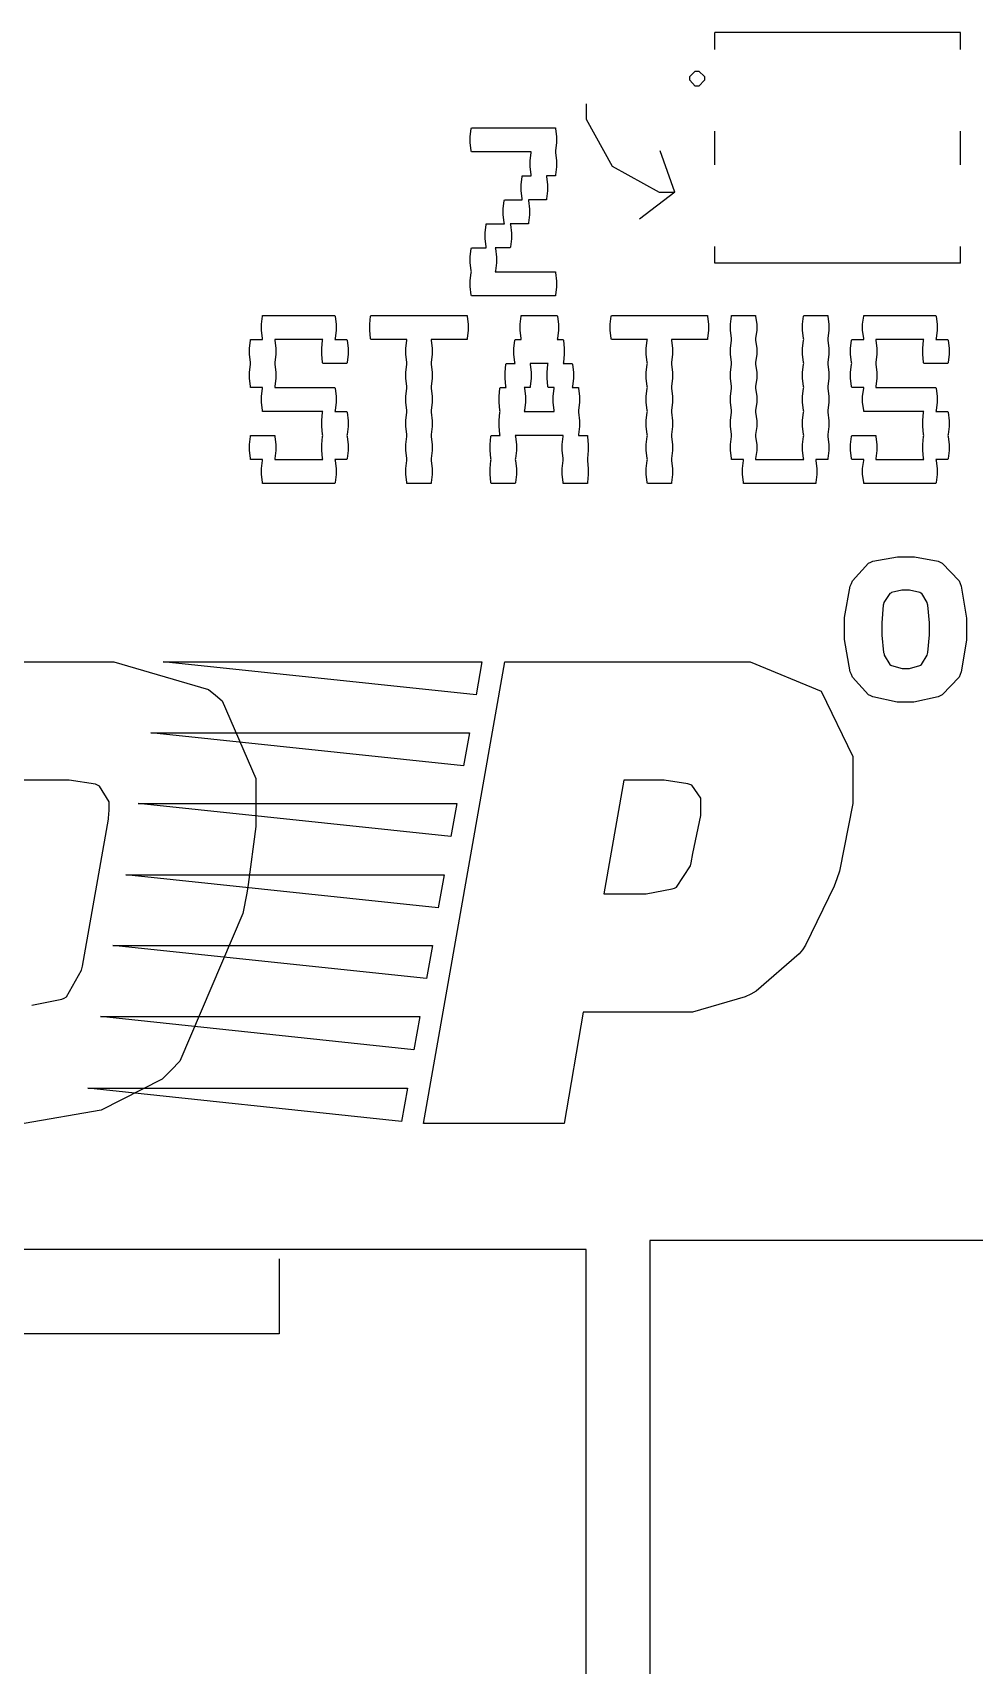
# Model space of a CAD drawing. Extents: x 0 to 132, y 0 to 98.
# Drawn here: x 52.4 to 58.77, y 46.36 to 57.41 of the extents above; entities that cross this region are included whole.
import ezdxf

# ---------------------------------------------------------------- set-up
doc = ezdxf.new("R2010")
doc.units = 0
doc.layers.get('0').update_dxf_attribs({"linetype": 'CONTINUOUS'})

msp = doc.modelspace()

# ---------------------------------------------------------------- linework, layer by layer
at = {"color": 0}
for p, q in [((57.0163, 57.2946), (57.0163, 57.4089)), ((58.6768, 57.4089), (57.0163, 57.4089)), ((58.6768, 57.2946), (58.6768, 57.4089)), ((56.847, 57.1115), (56.884, 57.1486)), ((56.847, 57.0988), (56.847, 57.1115)), ((56.884, 57.1486), (56.8964, 57.1486)), ((56.8964, 57.1486), (56.9087, 57.1486)), ((56.9087, 57.1486), (56.9461, 57.1115)), ((56.9461, 57.1115), (56.9461, 57.0988)), ((56.847, 57.0865), (56.847, 57.0988)), ((56.884, 57.048), (56.847, 57.0865)), ((56.8964, 57.048), (56.884, 57.048)), ((56.9087, 57.048), (56.8964, 57.048)), ((56.9461, 57.0865), (56.9087, 57.048)), ((56.9461, 57.0988), (56.9461, 57.0865)), ((56.1467, 56.9281), (56.1467, 56.8233)), ((56.1467, 56.8233), (56.3217, 56.5051)), ((55.3614, 56.7048), (55.3681, 56.7612)), ((55.3614, 56.6843), (55.3614, 56.7048)), ((55.3614, 56.6663), (55.3614, 56.6843)), ((55.3681, 56.6099), (55.3614, 56.6663)), ((55.3681, 56.7612), (55.3695, 56.7655)), ((55.3695, 56.7655), (55.9375, 56.7655)), ((55.9375, 56.7655), (55.9386, 56.7612)), ((55.9386, 56.7612), (55.9456, 56.7034)), ((55.9456, 56.6649), (55.9386, 56.6099)), ((55.9456, 56.7034), (55.9456, 56.6843)), ((55.9456, 56.6843), (55.9456, 56.6649)), ((57.0163, 56.5146), (57.0163, 56.7422)), ((58.6768, 56.5146), (58.6768, 56.7422)), ((55.3695, 56.6028), (55.3681, 56.6099)), ((55.7749, 56.6028), (55.3695, 56.6028)), ((55.7678, 56.5422), (55.7735, 56.599)), ((55.7735, 56.599), (55.7749, 56.6028)), ((55.9386, 56.6099), (55.9375, 56.6028)), ((55.9375, 56.6028), (55.9386, 56.599)), ((55.9386, 56.599), (55.9456, 56.5408)), ((56.7461, 56.3287), (56.6455, 56.6085)), ((55.7678, 56.5217), (55.7678, 56.5422)), ((55.7678, 56.5037), (55.7678, 56.5217)), ((55.7735, 56.4473), (55.7678, 56.5037)), ((55.7749, 56.4402), (55.7735, 56.4473)), ((55.9386, 56.4473), (55.9375, 56.4402)), ((55.9456, 56.5023), (55.9386, 56.4473)), ((55.9456, 56.5408), (55.9456, 56.5217)), ((55.9456, 56.5217), (55.9456, 56.5023)), ((56.3217, 56.5051), (56.6402, 56.3287)), ((55.7071, 56.3795), (55.7128, 56.4363)), ((55.7071, 56.3591), (55.7071, 56.3795)), ((55.7071, 56.3411), (55.7071, 56.3591)), ((55.7128, 56.2846), (55.7071, 56.3411)), ((55.7128, 56.4363), (55.7142, 56.4402)), ((55.7142, 56.4402), (55.7749, 56.4402)), ((55.9375, 56.4402), (55.8768, 56.4402)), ((55.8768, 56.4402), (55.8782, 56.4363)), ((55.8782, 56.4363), (55.8849, 56.3785)), ((55.8849, 56.3397), (55.8782, 56.2846)), ((55.8849, 56.3785), (55.8849, 56.3591)), ((55.8849, 56.3591), (55.8849, 56.3397)), ((55.5847, 56.2169), (55.5914, 56.2737)), ((55.5914, 56.2737), (55.5928, 56.2776)), ((55.5928, 56.2776), (55.7142, 56.2776)), ((55.7142, 56.2776), (55.7128, 56.2846)), ((55.8768, 56.2776), (55.7555, 56.2776)), ((55.7555, 56.2776), (55.7555, 56.2737)), ((55.7555, 56.2737), (55.7622, 56.2158)), ((55.8782, 56.2846), (55.8768, 56.2776)), ((56.7461, 56.3287), (56.5065, 56.1481)), ((56.6402, 56.3287), (56.7461, 56.3287)), ((55.4634, 56.0546), (55.4687, 56.1111)), ((55.4687, 56.1111), (55.4701, 56.1149)), ((55.4701, 56.1149), (55.5928, 56.1149)), ((55.5847, 56.1964), (55.5847, 56.2169)), ((55.5847, 56.1785), (55.5847, 56.1964)), ((55.5914, 56.122), (55.5847, 56.1785)), ((55.5928, 56.1149), (55.5914, 56.122)), ((55.7555, 56.1149), (55.6327, 56.1149)), ((55.6327, 56.1149), (55.6341, 56.1111)), ((55.6341, 56.1111), (55.6412, 56.0532)), ((55.7622, 56.177), (55.7555, 56.122)), ((55.7555, 56.122), (55.7555, 56.1149)), ((55.7622, 56.2158), (55.7622, 56.1964)), ((55.7622, 56.1964), (55.7622, 56.177)), ((55.4634, 56.0338), (55.4634, 56.0546)), ((55.4634, 56.0158), (55.4634, 56.0338)), ((55.4687, 55.9594), (55.4634, 56.0158)), ((55.6412, 56.0144), (55.6341, 55.9594)), ((55.6412, 56.0532), (55.6412, 56.0338)), ((55.6412, 56.0338), (55.6412, 56.0144)), ((55.3614, 55.892), (55.3681, 55.9484)), ((55.3614, 55.8712), (55.3614, 55.892)), ((55.3681, 55.9484), (55.3695, 55.9523)), ((55.3695, 55.9523), (55.4701, 55.9523)), ((55.4701, 55.9523), (55.4687, 55.9594)), ((55.6327, 55.9523), (55.5308, 55.9523)), ((55.5308, 55.9523), (55.5322, 55.9484)), ((55.5322, 55.9484), (55.5392, 55.8906)), ((55.5392, 55.8906), (55.5392, 55.8712)), ((55.6341, 55.9594), (55.6327, 55.9523)), ((57.0163, 55.8493), (57.0163, 55.9622)), ((58.6768, 55.8493), (58.6768, 55.9622)), ((55.3614, 55.8532), (55.3614, 55.8712)), ((55.3681, 55.7967), (55.3614, 55.8532)), ((55.3614, 55.7294), (55.3681, 55.7858)), ((55.3695, 55.79), (55.3681, 55.7967)), ((55.3681, 55.7858), (55.3695, 55.79)), ((55.5322, 55.7967), (55.5308, 55.79)), ((55.5308, 55.79), (55.9375, 55.79)), ((55.5392, 55.8518), (55.5322, 55.7967)), ((55.5392, 55.8712), (55.5392, 55.8518)), ((55.9375, 55.79), (55.9386, 55.7858)), ((55.9386, 55.7858), (55.9456, 55.728)), ((58.6768, 55.8493), (57.0163, 55.8493)), ((55.3614, 55.7086), (55.3614, 55.7294)), ((55.3614, 55.6906), (55.3614, 55.7086)), ((55.3681, 55.6341), (55.3614, 55.6906)), ((55.9456, 55.6891), (55.9386, 55.6341)), ((55.9456, 55.728), (55.9456, 55.7086)), ((55.9456, 55.7086), (55.9456, 55.6891)), ((55.3695, 55.6274), (55.3681, 55.6341)), ((55.9375, 55.6274), (55.3695, 55.6274)), ((55.9386, 55.6341), (55.9375, 55.6274)), ((53.9517, 55.4359), (53.957, 55.4909)), ((53.957, 55.4909), (53.9584, 55.4965)), ((53.9584, 55.4965), (54.4463, 55.4965)), ((54.4463, 55.4965), (54.4477, 55.4909)), ((54.4477, 55.4909), (54.4544, 55.4344)), ((54.6834, 55.4359), (54.6887, 55.4909)), ((54.6887, 55.4909), (54.6901, 55.4965)), ((54.6901, 55.4965), (55.3406, 55.4965)), ((55.3406, 55.4965), (55.342, 55.4909)), ((55.342, 55.4909), (55.3491, 55.4344)), ((55.699, 55.4359), (55.7057, 55.4909)), ((55.7057, 55.4909), (55.7071, 55.4965)), ((55.7071, 55.4965), (55.9499, 55.4965)), ((55.9499, 55.4965), (55.9513, 55.4909)), ((55.9513, 55.4909), (55.958, 55.4344)), ((56.3079, 55.4359), (56.315, 55.4909)), ((56.315, 55.4909), (56.3164, 55.4965)), ((56.3164, 55.4965), (56.9666, 55.4965)), ((56.9666, 55.4965), (56.9666, 55.4909)), ((56.9666, 55.4909), (56.9736, 55.4344)), ((57.1211, 55.4359), (57.1281, 55.4909)), ((57.1281, 55.4909), (57.1292, 55.4965)), ((57.1292, 55.4965), (57.2918, 55.4965)), ((57.2918, 55.4965), (57.2918, 55.4909)), ((57.2918, 55.4909), (57.2989, 55.4344)), ((57.609, 55.4359), (57.6157, 55.4909)), ((57.6157, 55.4909), (57.6171, 55.4965)), ((57.6171, 55.4965), (57.7797, 55.4965)), ((57.7797, 55.4965), (57.7797, 55.4909)), ((57.7797, 55.4909), (57.7868, 55.4344)), ((58.0154, 55.4359), (58.0224, 55.4909)), ((58.0224, 55.4909), (58.0238, 55.4965)), ((58.0238, 55.4965), (58.51, 55.4965)), ((58.51, 55.4965), (58.5114, 55.4909)), ((58.5114, 55.4909), (58.5184, 55.4344)), ((53.9517, 55.415), (53.9517, 55.4359)), ((53.9517, 55.397), (53.9517, 55.415)), ((53.957, 55.3406), (53.9517, 55.397)), ((53.9584, 55.3339), (53.957, 55.3406)), ((54.4477, 55.3406), (54.4463, 55.3339)), ((54.4544, 55.3956), (54.4477, 55.3406)), ((54.4544, 55.4344), (54.4544, 55.415)), ((54.4544, 55.415), (54.4544, 55.3956)), ((54.6834, 55.415), (54.6834, 55.4359)), ((54.6834, 55.397), (54.6834, 55.415)), ((54.6887, 55.3406), (54.6834, 55.397)), ((54.6901, 55.3339), (54.6887, 55.3406)), ((55.342, 55.3406), (55.3406, 55.3339)), ((55.3491, 55.3956), (55.342, 55.3406)), ((55.3491, 55.4344), (55.3491, 55.415)), ((55.3491, 55.415), (55.3491, 55.3956)), ((55.699, 55.415), (55.699, 55.4359)), ((55.699, 55.397), (55.699, 55.415)), ((55.7057, 55.3406), (55.699, 55.397)), ((55.7071, 55.3339), (55.7057, 55.3406)), ((55.9513, 55.3406), (55.9499, 55.3339)), ((55.958, 55.3956), (55.9513, 55.3406)), ((55.958, 55.4344), (55.958, 55.415)), ((55.958, 55.415), (55.958, 55.3956)), ((56.3079, 55.415), (56.3079, 55.4359)), ((56.3079, 55.397), (56.3079, 55.415)), ((56.315, 55.3406), (56.3079, 55.397)), ((56.3164, 55.3339), (56.315, 55.3406)), ((56.9736, 55.3956), (56.9666, 55.3406)), ((56.9666, 55.3406), (56.9666, 55.3339)), ((56.9736, 55.4344), (56.9736, 55.415)), ((56.9736, 55.415), (56.9736, 55.3956)), ((57.1211, 55.415), (57.1211, 55.4359)), ((57.1211, 55.397), (57.1211, 55.415)), ((57.1281, 55.3406), (57.1211, 55.397)), ((57.1292, 55.3339), (57.1281, 55.3406)), ((57.2989, 55.3956), (57.2918, 55.3406)), ((57.2918, 55.3406), (57.2918, 55.3339)), ((57.2989, 55.4344), (57.2989, 55.415)), ((57.2989, 55.415), (57.2989, 55.3956)), ((57.609, 55.415), (57.609, 55.4359)), ((57.609, 55.397), (57.609, 55.415)), ((57.6157, 55.3406), (57.609, 55.397)), ((57.6171, 55.3339), (57.6157, 55.3406)), ((57.7868, 55.3956), (57.7797, 55.3406)), ((57.7797, 55.3406), (57.7797, 55.3339)), ((57.7868, 55.4344), (57.7868, 55.415)), ((57.7868, 55.415), (57.7868, 55.3956)), ((58.0154, 55.415), (58.0154, 55.4359)), ((58.0154, 55.397), (58.0154, 55.415)), ((58.0224, 55.3406), (58.0154, 55.397)), ((58.0238, 55.3339), (58.0224, 55.3406)), ((58.5114, 55.3406), (58.51, 55.3339)), ((58.5184, 55.3956), (58.5114, 55.3406)), ((58.5184, 55.4344), (58.5184, 55.415)), ((58.5184, 55.415), (58.5184, 55.3956)), ((53.8702, 55.2732), (53.8759, 55.3283)), ((53.8702, 55.2524), (53.8702, 55.2732)), ((53.8702, 55.2344), (53.8702, 55.2524)), ((53.8759, 55.178), (53.8702, 55.2344)), ((53.8759, 55.3283), (53.8773, 55.3339)), ((53.8773, 55.3339), (53.9584, 55.3339)), ((54.3648, 55.3339), (54.0399, 55.3339)), ((54.0399, 55.3339), (54.0413, 55.3283)), ((54.0413, 55.3283), (54.048, 55.2718)), ((54.048, 55.233), (54.0413, 55.178)), ((54.048, 55.2718), (54.048, 55.2524)), ((54.048, 55.2524), (54.048, 55.233)), ((54.3581, 55.2732), (54.3638, 55.3283)), ((54.3581, 55.2524), (54.3581, 55.2732)), ((54.3581, 55.2344), (54.3581, 55.2524)), ((54.3638, 55.178), (54.3581, 55.2344)), ((54.3638, 55.3283), (54.3648, 55.3339)), ((54.4463, 55.3339), (54.5274, 55.3339)), ((54.5274, 55.3339), (54.5289, 55.3283)), ((54.5289, 55.3283), (54.5359, 55.2718)), ((54.5359, 55.233), (54.5289, 55.178)), ((54.5359, 55.2718), (54.5359, 55.2524)), ((54.5359, 55.2524), (54.5359, 55.233)), ((54.9342, 55.3339), (54.6901, 55.3339)), ((54.9271, 55.2732), (54.9328, 55.3283)), ((54.9271, 55.2524), (54.9271, 55.2732)), ((54.9271, 55.2344), (54.9271, 55.2524)), ((54.9328, 55.178), (54.9271, 55.2344)), ((54.9328, 55.3283), (54.9342, 55.3339)), ((55.3406, 55.3339), (55.0968, 55.3339)), ((55.0968, 55.3339), (55.0982, 55.3283)), ((55.0982, 55.3283), (55.1049, 55.2718)), ((55.1049, 55.233), (55.0982, 55.178)), ((55.1049, 55.2718), (55.1049, 55.2524)), ((55.1049, 55.2524), (55.1049, 55.233)), ((55.6578, 55.2732), (55.6645, 55.3283)), ((55.6578, 55.2524), (55.6578, 55.2732)), ((55.6578, 55.2344), (55.6578, 55.2524)), ((55.6645, 55.178), (55.6578, 55.2344)), ((55.6645, 55.3283), (55.6659, 55.3339)), ((55.6659, 55.3339), (55.7071, 55.3339)), ((55.9499, 55.3339), (55.9911, 55.3339)), ((55.9911, 55.3339), (55.9925, 55.3283)), ((55.9925, 55.3283), (55.9978, 55.2718)), ((55.9978, 55.233), (55.9925, 55.178)), ((55.9978, 55.2718), (55.9978, 55.2524)), ((55.9978, 55.2524), (55.9978, 55.233)), ((56.5602, 55.3339), (56.3164, 55.3339)), ((56.552, 55.2732), (56.5587, 55.3283)), ((56.552, 55.2524), (56.552, 55.2732)), ((56.552, 55.2344), (56.552, 55.2524)), ((56.5587, 55.178), (56.552, 55.2344)), ((56.5587, 55.3283), (56.5602, 55.3339)), ((56.9666, 55.3339), (56.7228, 55.3339)), ((56.7228, 55.3339), (56.7228, 55.3283)), ((56.7228, 55.3283), (56.7298, 55.2718)), ((56.7298, 55.233), (56.7228, 55.178)), ((56.7298, 55.2718), (56.7298, 55.2524)), ((56.7298, 55.2524), (56.7298, 55.233)), ((57.1211, 55.2732), (57.1281, 55.3283)), ((57.1211, 55.2524), (57.1211, 55.2732)), ((57.1211, 55.2344), (57.1211, 55.2524)), ((57.1281, 55.178), (57.1211, 55.2344)), ((57.1281, 55.3283), (57.1292, 55.3339)), ((57.2918, 55.3339), (57.2918, 55.3283)), ((57.2918, 55.3283), (57.2989, 55.2718)), ((57.2989, 55.233), (57.2918, 55.178)), ((57.2989, 55.2718), (57.2989, 55.2524)), ((57.2989, 55.2524), (57.2989, 55.233)), ((57.609, 55.2732), (57.6157, 55.3283)), ((57.609, 55.2524), (57.609, 55.2732)), ((57.609, 55.2344), (57.609, 55.2524)), ((57.6157, 55.178), (57.609, 55.2344)), ((57.6157, 55.3283), (57.6171, 55.3339)), ((57.7797, 55.3339), (57.7797, 55.3283)), ((57.7797, 55.3283), (57.7868, 55.2718)), ((57.7868, 55.233), (57.7797, 55.178)), ((57.7868, 55.2718), (57.7868, 55.2524)), ((57.7868, 55.2524), (57.7868, 55.233)), ((57.9342, 55.2732), (57.9409, 55.3283)), ((57.9342, 55.2524), (57.9342, 55.2732)), ((57.9342, 55.2344), (57.9342, 55.2524)), ((57.9409, 55.178), (57.9342, 55.2344)), ((57.9409, 55.3283), (57.9423, 55.3339)), ((57.9423, 55.3339), (58.0238, 55.3339)), ((58.4288, 55.3339), (58.1036, 55.3339)), ((58.1036, 55.3339), (58.105, 55.3283)), ((58.105, 55.3283), (58.112, 55.2718)), ((58.112, 55.233), (58.105, 55.178)), ((58.112, 55.2718), (58.112, 55.2524)), ((58.112, 55.2524), (58.112, 55.233)), ((58.4218, 55.2732), (58.4274, 55.3283)), ((58.4218, 55.2524), (58.4218, 55.2732)), ((58.4218, 55.2344), (58.4218, 55.2524)), ((58.4274, 55.178), (58.4218, 55.2344)), ((58.4274, 55.3283), (58.4288, 55.3339)), ((58.51, 55.3339), (58.5914, 55.3339)), ((58.5914, 55.3339), (58.5929, 55.3283)), ((58.5929, 55.3283), (58.5996, 55.2718)), ((58.5996, 55.233), (58.5929, 55.178)), ((58.5996, 55.2718), (58.5996, 55.2524)), ((58.5996, 55.2524), (58.5996, 55.233)), ((53.8702, 55.1106), (53.8759, 55.1656)), ((53.8773, 55.1713), (53.8759, 55.178)), ((53.8759, 55.1656), (53.8773, 55.1713)), ((54.0413, 55.178), (54.0399, 55.1713)), ((54.0399, 55.1713), (54.0413, 55.1656)), ((54.0413, 55.1656), (54.048, 55.1092)), ((54.3648, 55.1713), (54.3638, 55.178)), ((54.5274, 55.1713), (54.3648, 55.1713)), ((54.5289, 55.178), (54.5274, 55.1713)), ((54.9271, 55.1106), (54.9328, 55.1656)), ((54.9342, 55.1713), (54.9328, 55.178)), ((54.9328, 55.1656), (54.9342, 55.1713)), ((55.0982, 55.178), (55.0968, 55.1713)), ((55.0968, 55.1713), (55.0982, 55.1656)), ((55.0982, 55.1656), (55.1049, 55.1092)), ((55.5971, 55.1106), (55.6038, 55.1656)), ((55.6038, 55.1656), (55.6052, 55.1713)), ((55.6052, 55.1713), (55.6659, 55.1713)), ((55.6659, 55.1713), (55.6645, 55.178)), ((55.8892, 55.1713), (55.7678, 55.1713)), ((55.7678, 55.1713), (55.7678, 55.1656)), ((55.7678, 55.1656), (55.7749, 55.1092)), ((55.8821, 55.1106), (55.8878, 55.1656)), ((55.8878, 55.1656), (55.8892, 55.1713)), ((55.9925, 55.178), (55.9911, 55.1713)), ((55.9911, 55.1713), (56.0518, 55.1713)), ((56.0518, 55.1713), (56.0532, 55.1656)), ((56.0532, 55.1656), (56.0599, 55.1092)), ((56.552, 55.1106), (56.5587, 55.1656)), ((56.5602, 55.1713), (56.5587, 55.178)), ((56.5587, 55.1656), (56.5602, 55.1713)), ((56.7228, 55.178), (56.7228, 55.1713)), ((56.7228, 55.1713), (56.7228, 55.1656)), ((56.7228, 55.1656), (56.7298, 55.1092)), ((57.1211, 55.1106), (57.1281, 55.1656)), ((57.1292, 55.1713), (57.1281, 55.178)), ((57.1281, 55.1656), (57.1292, 55.1713)), ((57.2918, 55.178), (57.2918, 55.1713)), ((57.2918, 55.1713), (57.2918, 55.1656)), ((57.2918, 55.1656), (57.2989, 55.1092)), ((57.609, 55.1106), (57.6157, 55.1656)), ((57.6171, 55.1713), (57.6157, 55.178)), ((57.6157, 55.1656), (57.6171, 55.1713)), ((57.7797, 55.178), (57.7797, 55.1713)), ((57.7797, 55.1713), (57.7797, 55.1656)), ((57.7797, 55.1656), (57.7868, 55.1092)), ((57.9342, 55.1106), (57.9409, 55.1656)), ((57.9423, 55.1713), (57.9409, 55.178)), ((57.9409, 55.1656), (57.9423, 55.1713)), ((58.105, 55.178), (58.1036, 55.1713)), ((58.1036, 55.1713), (58.105, 55.1656)), ((58.105, 55.1656), (58.112, 55.1092)), ((58.4288, 55.1713), (58.4274, 55.178)), ((58.5914, 55.1713), (58.4288, 55.1713)), ((58.5929, 55.178), (58.5914, 55.1713)), ((53.8702, 55.0898), (53.8702, 55.1106)), ((53.8702, 55.0718), (53.8702, 55.0898)), ((53.8759, 55.0153), (53.8702, 55.0718)), ((53.8773, 55.0086), (53.8759, 55.0153)), ((53.9584, 55.0086), (53.8773, 55.0086)), ((53.957, 55.003), (53.9584, 55.0086)), ((54.0413, 55.0153), (54.0399, 55.0086)), ((54.0399, 55.0086), (54.4463, 55.0086)), ((54.048, 55.0704), (54.0413, 55.0153)), ((54.048, 55.1092), (54.048, 55.0898)), ((54.048, 55.0898), (54.048, 55.0704)), ((54.4463, 55.0086), (54.4477, 55.003)), ((54.9271, 55.0898), (54.9271, 55.1106)), ((54.9271, 55.0718), (54.9271, 55.0898)), ((54.9328, 55.0153), (54.9271, 55.0718)), ((54.9342, 55.0086), (54.9328, 55.0153)), ((54.9328, 55.003), (54.9342, 55.0086)), ((55.0982, 55.0153), (55.0968, 55.0086)), ((55.0968, 55.0086), (55.0982, 55.003)), ((55.1049, 55.0704), (55.0982, 55.0153)), ((55.1049, 55.1092), (55.1049, 55.0898)), ((55.1049, 55.0898), (55.1049, 55.0704)), ((55.5625, 55.003), (55.5639, 55.0086)), ((55.5639, 55.0086), (55.6052, 55.0086)), ((55.5971, 55.0898), (55.5971, 55.1106)), ((55.5971, 55.0718), (55.5971, 55.0898)), ((55.6038, 55.0153), (55.5971, 55.0718)), ((55.6052, 55.0086), (55.6038, 55.0153)), ((55.7678, 55.0086), (55.7265, 55.0086)), ((55.7265, 55.0086), (55.728, 55.003)), ((55.7749, 55.0704), (55.7678, 55.0153)), ((55.7678, 55.0153), (55.7678, 55.0086)), ((55.7749, 55.1092), (55.7749, 55.0898)), ((55.7749, 55.0898), (55.7749, 55.0704)), ((55.8821, 55.0898), (55.8821, 55.1106)), ((55.8821, 55.0718), (55.8821, 55.0898)), ((55.8878, 55.0153), (55.8821, 55.0718)), ((55.8892, 55.0086), (55.8878, 55.0153)), ((55.9304, 55.0086), (55.8892, 55.0086)), ((55.929, 55.003), (55.9304, 55.0086)), ((56.0532, 55.0153), (56.0518, 55.0086)), ((56.0518, 55.0086), (56.0931, 55.0086)), ((56.0599, 55.0704), (56.0532, 55.0153)), ((56.0599, 55.1092), (56.0599, 55.0898)), ((56.0599, 55.0898), (56.0599, 55.0704)), ((56.0931, 55.0086), (56.0931, 55.003)), ((56.552, 55.0898), (56.552, 55.1106)), ((56.552, 55.0718), (56.552, 55.0898)), ((56.5587, 55.0153), (56.552, 55.0718)), ((56.5602, 55.0086), (56.5587, 55.0153)), ((56.5587, 55.003), (56.5602, 55.0086)), ((56.7298, 55.0704), (56.7228, 55.0153)), ((56.7228, 55.0153), (56.7228, 55.0086)), ((56.7228, 55.0086), (56.7228, 55.003)), ((56.7298, 55.1092), (56.7298, 55.0898)), ((56.7298, 55.0898), (56.7298, 55.0704)), ((57.1211, 55.0898), (57.1211, 55.1106)), ((57.1211, 55.0718), (57.1211, 55.0898)), ((57.1281, 55.0153), (57.1211, 55.0718)), ((57.1292, 55.0086), (57.1281, 55.0153)), ((57.1281, 55.003), (57.1292, 55.0086)), ((57.2989, 55.0704), (57.2918, 55.0153)), ((57.2918, 55.0153), (57.2918, 55.0086)), ((57.2918, 55.0086), (57.2918, 55.003)), ((57.2989, 55.1092), (57.2989, 55.0898)), ((57.2989, 55.0898), (57.2989, 55.0704)), ((57.609, 55.0898), (57.609, 55.1106)), ((57.609, 55.0718), (57.609, 55.0898)), ((57.6157, 55.0153), (57.609, 55.0718)), ((57.6171, 55.0086), (57.6157, 55.0153)), ((57.6157, 55.003), (57.6171, 55.0086)), ((57.7868, 55.0704), (57.7797, 55.0153)), ((57.7797, 55.0153), (57.7797, 55.0086)), ((57.7797, 55.0086), (57.7797, 55.003)), ((57.7868, 55.1092), (57.7868, 55.0898)), ((57.7868, 55.0898), (57.7868, 55.0704)), ((57.9342, 55.0898), (57.9342, 55.1106)), ((57.9342, 55.0718), (57.9342, 55.0898)), ((57.9409, 55.0153), (57.9342, 55.0718)), ((57.9423, 55.0086), (57.9409, 55.0153)), ((58.0238, 55.0086), (57.9423, 55.0086)), ((58.0224, 55.003), (58.0238, 55.0086)), ((58.105, 55.0153), (58.1036, 55.0086)), ((58.1036, 55.0086), (58.51, 55.0086)), ((58.112, 55.0704), (58.105, 55.0153)), ((58.112, 55.1092), (58.112, 55.0898)), ((58.112, 55.0898), (58.112, 55.0704)), ((58.51, 55.0086), (58.5114, 55.003)), ((53.9517, 54.948), (53.957, 55.003)), ((53.9517, 54.9271), (53.9517, 54.948)), ((53.9517, 54.9092), (53.9517, 54.9271)), ((53.957, 54.8527), (53.9517, 54.9092)), ((54.4477, 55.003), (54.4544, 54.9465)), ((54.4544, 54.9081), (54.4477, 54.8527)), ((54.4544, 54.9465), (54.4544, 54.9271)), ((54.4544, 54.9271), (54.4544, 54.9081)), ((54.9271, 54.948), (54.9328, 55.003)), ((54.9271, 54.9271), (54.9271, 54.948)), ((54.9271, 54.9092), (54.9271, 54.9271)), ((54.9328, 54.8527), (54.9271, 54.9092)), ((55.0982, 55.003), (55.1049, 54.9465)), ((55.1049, 54.9081), (55.0982, 54.8527)), ((55.1049, 54.9465), (55.1049, 54.9271)), ((55.1049, 54.9271), (55.1049, 54.9081)), ((55.5569, 54.948), (55.5625, 55.003)), ((55.5569, 54.9271), (55.5569, 54.948)), ((55.5569, 54.9092), (55.5569, 54.9271)), ((55.5625, 54.8527), (55.5569, 54.9092)), ((55.728, 55.003), (55.7347, 54.9465)), ((55.7347, 54.9081), (55.728, 54.8527)), ((55.7347, 54.9465), (55.7347, 54.9271)), ((55.7347, 54.9271), (55.7347, 54.9081)), ((55.9223, 54.948), (55.929, 55.003)), ((55.9223, 54.9271), (55.9223, 54.948)), ((55.9223, 54.9092), (55.9223, 54.9271)), ((55.929, 54.8527), (55.9223, 54.9092)), ((56.0931, 55.003), (56.0998, 54.9465)), ((56.0998, 54.9081), (56.0931, 54.8527)), ((56.0998, 54.9465), (56.0998, 54.9271)), ((56.0998, 54.9271), (56.0998, 54.9081)), ((56.552, 54.948), (56.5587, 55.003)), ((56.552, 54.9271), (56.552, 54.948)), ((56.552, 54.9092), (56.552, 54.9271)), ((56.5587, 54.8527), (56.552, 54.9092)), ((56.7228, 55.003), (56.7298, 54.9465)), ((56.7298, 54.9081), (56.7228, 54.8527)), ((56.7298, 54.9465), (56.7298, 54.9271)), ((56.7298, 54.9271), (56.7298, 54.9081)), ((57.1211, 54.948), (57.1281, 55.003)), ((57.1211, 54.9271), (57.1211, 54.948)), ((57.1211, 54.9092), (57.1211, 54.9271)), ((57.1281, 54.8527), (57.1211, 54.9092)), ((57.2918, 55.003), (57.2989, 54.9465)), ((57.2989, 54.9081), (57.2918, 54.8527)), ((57.2989, 54.9465), (57.2989, 54.9271)), ((57.2989, 54.9271), (57.2989, 54.9081)), ((57.609, 54.948), (57.6157, 55.003)), ((57.609, 54.9271), (57.609, 54.948)), ((57.609, 54.9092), (57.609, 54.9271)), ((57.6157, 54.8527), (57.609, 54.9092)), ((57.7797, 55.003), (57.7868, 54.9465)), ((57.7868, 54.9081), (57.7797, 54.8527)), ((57.7868, 54.9465), (57.7868, 54.9271)), ((57.7868, 54.9271), (57.7868, 54.9081)), ((58.0154, 54.948), (58.0224, 55.003)), ((58.0154, 54.9271), (58.0154, 54.948)), ((58.0154, 54.9092), (58.0154, 54.9271)), ((58.0224, 54.8527), (58.0154, 54.9092)), ((58.5114, 55.003), (58.5184, 54.9465)), ((58.5184, 54.9081), (58.5114, 54.8527)), ((58.5184, 54.9465), (58.5184, 54.9271)), ((58.5184, 54.9271), (58.5184, 54.9081)), ((53.9584, 54.846), (53.957, 54.8527)), ((54.3648, 54.846), (53.9584, 54.846)), ((54.3581, 54.7853), (54.3638, 54.8404)), ((54.3581, 54.7645), (54.3581, 54.7853)), ((54.3638, 54.8404), (54.3648, 54.846)), ((54.4477, 54.8527), (54.4463, 54.846)), ((54.4463, 54.846), (54.5274, 54.846)), ((54.5274, 54.846), (54.5289, 54.8404)), ((54.5289, 54.8404), (54.5359, 54.7839)), ((54.9271, 54.7853), (54.9328, 54.8404)), ((54.9271, 54.7645), (54.9271, 54.7853)), ((54.9342, 54.846), (54.9328, 54.8527)), ((54.9328, 54.8404), (54.9342, 54.846)), ((55.0982, 54.8527), (55.0968, 54.846)), ((55.0968, 54.846), (55.0982, 54.8404)), ((55.0982, 54.8404), (55.1049, 54.7839)), ((55.5569, 54.7853), (55.5625, 54.8404)), ((55.5569, 54.7645), (55.5569, 54.7853)), ((55.5639, 54.846), (55.5625, 54.8527)), ((55.5625, 54.8404), (55.5639, 54.846)), ((55.728, 54.8527), (55.7265, 54.846)), ((55.7265, 54.846), (55.9304, 54.846)), ((55.9304, 54.846), (55.929, 54.8527)), ((56.0931, 54.8527), (56.0931, 54.846)), ((56.0931, 54.846), (56.0931, 54.8404)), ((56.0931, 54.8404), (56.0998, 54.7839)), ((56.552, 54.7853), (56.5587, 54.8404)), ((56.552, 54.7645), (56.552, 54.7853)), ((56.5602, 54.846), (56.5587, 54.8527)), ((56.5587, 54.8404), (56.5602, 54.846)), ((56.7228, 54.8527), (56.7228, 54.846)), ((56.7228, 54.846), (56.7228, 54.8404)), ((56.7228, 54.8404), (56.7298, 54.7839)), ((57.1211, 54.7853), (57.1281, 54.8404)), ((57.1211, 54.7645), (57.1211, 54.7853)), ((57.1292, 54.846), (57.1281, 54.8527)), ((57.1281, 54.8404), (57.1292, 54.846)), ((57.2918, 54.8527), (57.2918, 54.846)), ((57.2918, 54.846), (57.2918, 54.8404)), ((57.2918, 54.8404), (57.2989, 54.7839)), ((57.609, 54.7853), (57.6157, 54.8404)), ((57.609, 54.7645), (57.609, 54.7853)), ((57.6171, 54.846), (57.6157, 54.8527)), ((57.6157, 54.8404), (57.6171, 54.846)), ((57.7797, 54.8527), (57.7797, 54.846)), ((57.7797, 54.846), (57.7797, 54.8404)), ((57.7797, 54.8404), (57.7868, 54.7839)), ((58.0238, 54.846), (58.0224, 54.8527)), ((58.4288, 54.846), (58.0238, 54.846)), ((58.4218, 54.7853), (58.4274, 54.8404)), ((58.4218, 54.7645), (58.4218, 54.7853)), ((58.4274, 54.8404), (58.4288, 54.846)), ((58.5114, 54.8527), (58.51, 54.846)), ((58.51, 54.846), (58.5914, 54.846)), ((58.5914, 54.846), (58.5929, 54.8404)), ((58.5929, 54.8404), (58.5996, 54.7839)), ((53.8702, 54.6227), (53.8759, 54.6777)), ((53.8759, 54.6777), (53.8773, 54.6834)), ((53.8773, 54.6834), (54.0399, 54.6834)), ((54.0399, 54.6834), (54.0413, 54.6777)), ((54.0413, 54.6777), (54.048, 54.6213)), ((54.3581, 54.7469), (54.3581, 54.7645)), ((54.3638, 54.6901), (54.3581, 54.7469)), ((54.3581, 54.6227), (54.3638, 54.6777)), ((54.3648, 54.6834), (54.3638, 54.6901)), ((54.3638, 54.6777), (54.3648, 54.6834)), ((54.5289, 54.6901), (54.5274, 54.6834)), ((54.5274, 54.6834), (54.5289, 54.6777)), ((54.5359, 54.7455), (54.5289, 54.6901)), ((54.5289, 54.6777), (54.5359, 54.6213)), ((54.5359, 54.7839), (54.5359, 54.7645)), ((54.5359, 54.7645), (54.5359, 54.7455)), ((54.9271, 54.7469), (54.9271, 54.7645)), ((54.9328, 54.6901), (54.9271, 54.7469)), ((54.9271, 54.6227), (54.9328, 54.6777)), ((54.9342, 54.6834), (54.9328, 54.6901)), ((54.9328, 54.6777), (54.9342, 54.6834)), ((55.0982, 54.6901), (55.0968, 54.6834)), ((55.0968, 54.6834), (55.0982, 54.6777)), ((55.1049, 54.7455), (55.0982, 54.6901)), ((55.0982, 54.6777), (55.1049, 54.6213)), ((55.1049, 54.7839), (55.1049, 54.7645)), ((55.1049, 54.7645), (55.1049, 54.7455)), ((55.4965, 54.6227), (55.5018, 54.6777)), ((55.5018, 54.6777), (55.5032, 54.6834)), ((55.5032, 54.6834), (55.5639, 54.6834)), ((55.5569, 54.7469), (55.5569, 54.7645)), ((55.5625, 54.6901), (55.5569, 54.7469)), ((55.5639, 54.6834), (55.5625, 54.6901)), ((55.9911, 54.6834), (55.6659, 54.6834)), ((55.6659, 54.6834), (55.6673, 54.6777)), ((55.6673, 54.6777), (55.674, 54.6213)), ((55.9827, 54.6227), (55.9897, 54.6777)), ((55.9897, 54.6777), (55.9911, 54.6834)), ((56.0998, 54.7455), (56.0931, 54.6901)), ((56.0931, 54.6901), (56.0931, 54.6834)), ((56.0931, 54.6834), (56.1538, 54.6834)), ((56.0998, 54.7839), (56.0998, 54.7645)), ((56.0998, 54.7645), (56.0998, 54.7455)), ((56.1538, 54.6834), (56.1552, 54.6777)), ((56.1552, 54.6777), (56.1605, 54.6213)), ((56.552, 54.7469), (56.552, 54.7645)), ((56.5587, 54.6901), (56.552, 54.7469)), ((56.552, 54.6227), (56.5587, 54.6777)), ((56.5602, 54.6834), (56.5587, 54.6901)), ((56.5587, 54.6777), (56.5602, 54.6834)), ((56.7298, 54.7455), (56.7228, 54.6901)), ((56.7228, 54.6901), (56.7228, 54.6834)), ((56.7228, 54.6834), (56.7228, 54.6777)), ((56.7228, 54.6777), (56.7298, 54.6213)), ((56.7298, 54.7839), (56.7298, 54.7645)), ((56.7298, 54.7645), (56.7298, 54.7455)), ((57.1211, 54.7469), (57.1211, 54.7645)), ((57.1281, 54.6901), (57.1211, 54.7469)), ((57.1211, 54.6227), (57.1281, 54.6777)), ((57.1292, 54.6834), (57.1281, 54.6901)), ((57.1281, 54.6777), (57.1292, 54.6834)), ((57.2989, 54.7455), (57.2918, 54.6901)), ((57.2918, 54.6901), (57.2918, 54.6834)), ((57.2918, 54.6834), (57.2918, 54.6777)), ((57.2918, 54.6777), (57.2989, 54.6213)), ((57.2989, 54.7839), (57.2989, 54.7645)), ((57.2989, 54.7645), (57.2989, 54.7455)), ((57.609, 54.7469), (57.609, 54.7645)), ((57.6157, 54.6901), (57.609, 54.7469)), ((57.609, 54.6227), (57.6157, 54.6777)), ((57.6171, 54.6834), (57.6157, 54.6901)), ((57.6157, 54.6777), (57.6171, 54.6834)), ((57.7868, 54.7455), (57.7797, 54.6901)), ((57.7797, 54.6901), (57.7797, 54.6834)), ((57.7797, 54.6834), (57.7797, 54.6777)), ((57.7797, 54.6777), (57.7868, 54.6213)), ((57.7868, 54.7839), (57.7868, 54.7645)), ((57.7868, 54.7645), (57.7868, 54.7455)), ((57.9342, 54.6227), (57.9409, 54.6777)), ((57.9409, 54.6777), (57.9423, 54.6834)), ((57.9423, 54.6834), (58.1036, 54.6834)), ((58.1036, 54.6834), (58.105, 54.6777)), ((58.105, 54.6777), (58.112, 54.6213)), ((58.4218, 54.7469), (58.4218, 54.7645)), ((58.4274, 54.6901), (58.4218, 54.7469)), ((58.4218, 54.6227), (58.4274, 54.6777)), ((58.4288, 54.6834), (58.4274, 54.6901)), ((58.4274, 54.6777), (58.4288, 54.6834)), ((58.5929, 54.6901), (58.5914, 54.6834)), ((58.5914, 54.6834), (58.5929, 54.6777)), ((58.5996, 54.7455), (58.5929, 54.6901)), ((58.5929, 54.6777), (58.5996, 54.6213)), ((58.5996, 54.7839), (58.5996, 54.7645)), ((58.5996, 54.7645), (58.5996, 54.7455)), ((53.8702, 54.6019), (53.8702, 54.6227)), ((53.8702, 54.5842), (53.8702, 54.6019)), ((53.8759, 54.5274), (53.8702, 54.5842)), ((54.048, 54.5828), (54.0413, 54.5274)), ((54.048, 54.6213), (54.048, 54.6019)), ((54.048, 54.6019), (54.048, 54.5828)), ((54.3581, 54.6019), (54.3581, 54.6227)), ((54.3581, 54.5842), (54.3581, 54.6019)), ((54.3638, 54.5274), (54.3581, 54.5842)), ((54.5359, 54.5828), (54.5289, 54.5274)), ((54.5359, 54.6213), (54.5359, 54.6019)), ((54.5359, 54.6019), (54.5359, 54.5828)), ((54.9271, 54.6019), (54.9271, 54.6227)), ((54.9271, 54.5842), (54.9271, 54.6019)), ((54.9328, 54.5274), (54.9271, 54.5842)), ((55.1049, 54.5828), (55.0982, 54.5274)), ((55.1049, 54.6213), (55.1049, 54.6019)), ((55.1049, 54.6019), (55.1049, 54.5828)), ((55.4965, 54.6019), (55.4965, 54.6227)), ((55.4965, 54.5842), (55.4965, 54.6019)), ((55.5018, 54.5274), (55.4965, 54.5842)), ((55.674, 54.5828), (55.6673, 54.5274)), ((55.674, 54.6213), (55.674, 54.6019)), ((55.674, 54.6019), (55.674, 54.5828)), ((55.9827, 54.6019), (55.9827, 54.6227)), ((55.9827, 54.5842), (55.9827, 54.6019)), ((55.9897, 54.5274), (55.9827, 54.5842)), ((56.1605, 54.5828), (56.1552, 54.5274)), ((56.1605, 54.6213), (56.1605, 54.6019)), ((56.1605, 54.6019), (56.1605, 54.5828)), ((56.552, 54.6019), (56.552, 54.6227)), ((56.552, 54.5842), (56.552, 54.6019)), ((56.5587, 54.5274), (56.552, 54.5842)), ((56.7298, 54.5828), (56.7228, 54.5274)), ((56.7298, 54.6213), (56.7298, 54.6019)), ((56.7298, 54.6019), (56.7298, 54.5828)), ((57.1211, 54.6019), (57.1211, 54.6227)), ((57.1211, 54.5842), (57.1211, 54.6019)), ((57.1281, 54.5274), (57.1211, 54.5842)), ((57.2989, 54.5828), (57.2918, 54.5274)), ((57.2989, 54.6213), (57.2989, 54.6019)), ((57.2989, 54.6019), (57.2989, 54.5828)), ((57.609, 54.6019), (57.609, 54.6227)), ((57.609, 54.5842), (57.609, 54.6019)), ((57.6157, 54.5274), (57.609, 54.5842)), ((57.7868, 54.5828), (57.7797, 54.5274)), ((57.7868, 54.6213), (57.7868, 54.6019)), ((57.7868, 54.6019), (57.7868, 54.5828)), ((57.9342, 54.6019), (57.9342, 54.6227)), ((57.9342, 54.5842), (57.9342, 54.6019)), ((57.9409, 54.5274), (57.9342, 54.5842)), ((58.112, 54.5828), (58.105, 54.5274)), ((58.112, 54.6213), (58.112, 54.6019)), ((58.112, 54.6019), (58.112, 54.5828)), ((58.4218, 54.6019), (58.4218, 54.6227)), ((58.4218, 54.5842), (58.4218, 54.6019)), ((58.4274, 54.5274), (58.4218, 54.5842)), ((58.5996, 54.5828), (58.5929, 54.5274)), ((58.5996, 54.6213), (58.5996, 54.6019)), ((58.5996, 54.6019), (58.5996, 54.5828)), ((53.8773, 54.5207), (53.8759, 54.5274)), ((53.9584, 54.5207), (53.8773, 54.5207)), ((53.9517, 54.4601), (53.957, 54.5151)), ((53.9517, 54.4393), (53.9517, 54.4601)), ((53.957, 54.5151), (53.9584, 54.5207)), ((54.0413, 54.5274), (54.0399, 54.5207)), ((54.0399, 54.5207), (54.3648, 54.5207)), ((54.3648, 54.5207), (54.3638, 54.5274)), ((54.5274, 54.5207), (54.4463, 54.5207)), ((54.4463, 54.5207), (54.4477, 54.5151)), ((54.4477, 54.5151), (54.4544, 54.4587)), ((54.4544, 54.4587), (54.4544, 54.4393)), ((54.5289, 54.5274), (54.5274, 54.5207)), ((54.9271, 54.4601), (54.9328, 54.5151)), ((54.9271, 54.4393), (54.9271, 54.4601)), ((54.9342, 54.5207), (54.9328, 54.5274)), ((54.9328, 54.5151), (54.9342, 54.5207)), ((55.0982, 54.5274), (55.0968, 54.5207)), ((55.0968, 54.5207), (55.0982, 54.5151)), ((55.0982, 54.5151), (55.1049, 54.4587)), ((55.1049, 54.4587), (55.1049, 54.4393)), ((55.4965, 54.4601), (55.5018, 54.5151)), ((55.4965, 54.4393), (55.4965, 54.4601)), ((55.5032, 54.5207), (55.5018, 54.5274)), ((55.5018, 54.5151), (55.5032, 54.5207)), ((55.6673, 54.5274), (55.6659, 54.5207)), ((55.6659, 54.5207), (55.6673, 54.5151)), ((55.6673, 54.5151), (55.674, 54.4587)), ((55.674, 54.4587), (55.674, 54.4393)), ((55.9827, 54.4601), (55.9897, 54.5151)), ((55.9827, 54.4393), (55.9827, 54.4601)), ((55.9911, 54.5207), (55.9897, 54.5274)), ((55.9897, 54.5151), (55.9911, 54.5207)), ((56.1552, 54.5274), (56.1538, 54.5207)), ((56.1538, 54.5207), (56.1552, 54.5151)), ((56.1552, 54.5151), (56.1605, 54.4587)), ((56.1605, 54.4587), (56.1605, 54.4393)), ((56.552, 54.4601), (56.5587, 54.5151)), ((56.552, 54.4393), (56.552, 54.4601)), ((56.5602, 54.5207), (56.5587, 54.5274)), ((56.5587, 54.5151), (56.5602, 54.5207)), ((56.7228, 54.5274), (56.7228, 54.5207)), ((56.7228, 54.5207), (56.7228, 54.5151)), ((56.7228, 54.5151), (56.7298, 54.4587)), ((56.7298, 54.4587), (56.7298, 54.4393)), ((57.1292, 54.5207), (57.1281, 54.5274)), ((57.2107, 54.5207), (57.1292, 54.5207)), ((57.2022, 54.4601), (57.2093, 54.5151)), ((57.2022, 54.4393), (57.2022, 54.4601)), ((57.2093, 54.5151), (57.2107, 54.5207)), ((57.2918, 54.5274), (57.2918, 54.5207)), ((57.2918, 54.5207), (57.6171, 54.5207)), ((57.6171, 54.5207), (57.6157, 54.5274)), ((57.7797, 54.5207), (57.6986, 54.5207)), ((57.6986, 54.5207), (57.6986, 54.5151)), ((57.6986, 54.5151), (57.7053, 54.4587)), ((57.7053, 54.4587), (57.7053, 54.4393)), ((57.7797, 54.5274), (57.7797, 54.5207)), ((57.9423, 54.5207), (57.9409, 54.5274)), ((58.0238, 54.5207), (57.9423, 54.5207)), ((58.0154, 54.4601), (58.0224, 54.5151)), ((58.0154, 54.4393), (58.0154, 54.4601)), ((58.0224, 54.5151), (58.0238, 54.5207)), ((58.105, 54.5274), (58.1036, 54.5207)), ((58.1036, 54.5207), (58.4288, 54.5207)), ((58.4288, 54.5207), (58.4274, 54.5274)), ((58.5914, 54.5207), (58.51, 54.5207)), ((58.51, 54.5207), (58.5114, 54.5151)), ((58.5114, 54.5151), (58.5184, 54.4587)), ((58.5184, 54.4587), (58.5184, 54.4393)), ((58.5929, 54.5274), (58.5914, 54.5207)), ((53.9517, 54.4216), (53.9517, 54.4393)), ((53.957, 54.3648), (53.9517, 54.4216)), ((53.9584, 54.3581), (53.957, 54.3648)), ((54.4463, 54.3581), (53.9584, 54.3581)), ((54.4477, 54.3648), (54.4463, 54.3581)), ((54.4544, 54.4202), (54.4477, 54.3648)), ((54.4544, 54.4393), (54.4544, 54.4202)), ((54.9271, 54.4216), (54.9271, 54.4393)), ((54.9328, 54.3648), (54.9271, 54.4216)), ((54.9342, 54.3581), (54.9328, 54.3648)), ((55.0968, 54.3581), (54.9342, 54.3581)), ((55.0982, 54.3648), (55.0968, 54.3581)), ((55.1049, 54.4202), (55.0982, 54.3648)), ((55.1049, 54.4393), (55.1049, 54.4202)), ((55.4965, 54.4216), (55.4965, 54.4393)), ((55.5018, 54.3648), (55.4965, 54.4216)), ((55.5032, 54.3581), (55.5018, 54.3648)), ((55.6659, 54.3581), (55.5032, 54.3581)), ((55.6673, 54.3648), (55.6659, 54.3581)), ((55.674, 54.4202), (55.6673, 54.3648)), ((55.674, 54.4393), (55.674, 54.4202)), ((55.9827, 54.4216), (55.9827, 54.4393)), ((55.9897, 54.3648), (55.9827, 54.4216)), ((55.9911, 54.3581), (55.9897, 54.3648)), ((56.1538, 54.3581), (55.9911, 54.3581)), ((56.1552, 54.3648), (56.1538, 54.3581)), ((56.1605, 54.4202), (56.1552, 54.3648)), ((56.1605, 54.4393), (56.1605, 54.4202)), ((56.552, 54.4216), (56.552, 54.4393)), ((56.5587, 54.3648), (56.552, 54.4216)), ((56.5602, 54.3581), (56.5587, 54.3648)), ((56.7228, 54.3581), (56.5602, 54.3581)), ((56.7298, 54.4202), (56.7228, 54.3648)), ((56.7228, 54.3648), (56.7228, 54.3581)), ((56.7298, 54.4393), (56.7298, 54.4202)), ((57.2022, 54.4216), (57.2022, 54.4393)), ((57.2093, 54.3648), (57.2022, 54.4216)), ((57.2107, 54.3581), (57.2093, 54.3648)), ((57.6986, 54.3581), (57.2107, 54.3581)), ((57.7053, 54.4202), (57.6986, 54.3648)), ((57.6986, 54.3648), (57.6986, 54.3581)), ((57.7053, 54.4393), (57.7053, 54.4202)), ((58.0154, 54.4216), (58.0154, 54.4393)), ((58.0224, 54.3648), (58.0154, 54.4216)), ((58.0238, 54.3581), (58.0224, 54.3648)), ((58.51, 54.3581), (58.0238, 54.3581)), ((58.5114, 54.3648), (58.51, 54.3581)), ((58.5184, 54.4202), (58.5114, 54.3648)), ((58.5184, 54.4393), (58.5184, 54.4202)), ((57.9466, 53.6995), (58.0552, 53.8208)), ((58.0552, 53.8208), (58.0704, 53.8261)), ((58.0704, 53.8261), (58.0842, 53.8332)), ((58.0842, 53.8332), (58.251, 53.8635)), ((58.251, 53.8635), (58.3075, 53.8635)), ((58.3075, 53.8635), (58.3653, 53.8635)), ((58.3653, 53.8635), (58.5251, 53.8332)), ((58.5251, 53.8332), (58.5403, 53.8261)), ((58.5403, 53.8261), (58.5541, 53.8208)), ((58.5541, 53.8208), (58.6673, 53.6995)), ((57.9314, 53.6635), (57.9395, 53.6815)), ((57.9395, 53.6815), (57.9466, 53.6995)), ((58.6673, 53.6995), (58.6754, 53.6815)), ((58.6754, 53.6815), (58.6825, 53.6635)), ((57.8926, 53.4515), (57.9314, 53.6635)), ((58.1988, 53.6152), (58.1586, 53.5534)), ((58.2055, 53.618), (58.1988, 53.6152)), ((58.2112, 53.6222), (58.2055, 53.618)), ((58.2814, 53.6374), (58.2112, 53.6222)), ((58.3075, 53.6374), (58.2814, 53.6374)), ((58.3311, 53.6374), (58.3075, 53.6374)), ((58.4027, 53.6222), (58.3311, 53.6374)), ((58.4094, 53.618), (58.4027, 53.6222)), ((58.4151, 53.6152), (58.4094, 53.618)), ((58.4521, 53.5534), (58.4151, 53.6152)), ((58.6825, 53.6635), (58.7181, 53.4472)), ((58.1547, 53.5354), (58.1448, 53.4155)), ((58.1572, 53.5436), (58.1547, 53.5354)), ((58.1586, 53.5534), (58.1572, 53.5436)), ((58.4549, 53.5436), (58.4521, 53.5534)), ((58.4563, 53.5354), (58.4549, 53.5436)), ((58.4673, 53.4169), (58.4563, 53.5354)), ((57.8926, 53.3742), (57.8926, 53.4515)), ((57.8926, 53.3026), (57.8926, 53.3742)), ((58.1448, 53.4155), (58.1448, 53.3742)), ((58.1448, 53.3742), (58.1448, 53.3329)), ((58.4673, 53.3742), (58.4673, 53.4169)), ((58.4673, 53.3358), (58.4673, 53.3742)), ((58.7181, 53.4472), (58.7181, 53.3742)), ((58.7181, 53.3742), (58.7181, 53.2984)), ((57.9314, 53.0849), (57.8926, 53.3026)), ((58.1448, 53.3329), (58.1572, 53.2158)), ((58.4563, 53.2158), (58.4673, 53.3358)), ((58.7181, 53.2984), (58.6825, 53.0849)), ((51.3913, 53.1523), (52.7223, 53.1523)), ((52.7223, 53.1523), (52.9512, 53.1523)), ((52.9512, 53.1523), (53.5933, 52.965)), ((55.4027, 52.929), (53.286, 53.1523)), ((53.286, 53.1523), (55.4397, 53.1523)), ((55.0471, 50.0285), (55.5957, 53.1523)), ((55.4397, 53.1523), (55.4027, 52.929)), ((55.5957, 53.1523), (57.0964, 53.1523)), ((57.0964, 53.1523), (57.2548, 53.1523)), ((57.2548, 53.1523), (57.7342, 52.9551)), ((58.1572, 53.2158), (58.16, 53.2059)), ((58.16, 53.2059), (58.1614, 53.1978)), ((58.1614, 53.1978), (58.2002, 53.1343)), ((58.2002, 53.1343), (58.2055, 53.1301)), ((58.2055, 53.1301), (58.2112, 53.1276)), ((58.2112, 53.1276), (58.2828, 53.1068)), ((58.3325, 53.1068), (58.4013, 53.1276)), ((58.4013, 53.1276), (58.4069, 53.1301)), ((58.4069, 53.1301), (58.4122, 53.1343)), ((58.4122, 53.1343), (58.4521, 53.1978)), ((58.4521, 53.1978), (58.4549, 53.2059)), ((58.4549, 53.2059), (58.4563, 53.2158)), ((57.9395, 53.0669), (57.9314, 53.0849)), ((57.9466, 53.049), (57.9395, 53.0669)), ((58.0552, 52.929), (57.9466, 53.049)), ((58.2828, 53.1068), (58.3075, 53.1068)), ((58.3075, 53.1068), (58.3325, 53.1068)), ((58.6673, 53.049), (58.5541, 52.929)), ((58.6754, 53.0669), (58.6673, 53.049)), ((58.6825, 53.0849), (58.6754, 53.0669)), ((53.5933, 52.965), (53.6402, 52.9262)), ((53.6402, 52.9262), (53.6843, 52.8891)), ((57.7342, 52.9551), (57.948, 52.5117)), ((58.0704, 52.9223), (58.0552, 52.929)), ((58.0842, 52.9153), (58.0704, 52.9223)), ((58.2482, 52.8807), (58.0842, 52.9153)), ((58.5251, 52.9153), (58.3614, 52.8807)), ((58.5403, 52.9223), (58.5251, 52.9153)), ((58.5541, 52.929), (58.5403, 52.9223)), ((53.6843, 52.8891), (53.9115, 52.3642)), ((58.3075, 52.8807), (58.2482, 52.8807)), ((58.3614, 52.8807), (58.3075, 52.8807)), ((55.3159, 52.4496), (53.2021, 52.6729)), ((53.2021, 52.6729), (55.3572, 52.6729)), ((55.3572, 52.6729), (55.3159, 52.4496)), ((57.948, 52.5117), (57.948, 52.3628)), ((53.9115, 52.3642), (53.9115, 52.1878)), ((57.948, 52.3628), (57.948, 52.1931)), ((52.59, 52.3529), (52.1974, 52.3529)), ((52.6493, 52.3529), (52.59, 52.3529)), ((52.8285, 52.324), (52.6493, 52.3529)), ((52.8422, 52.3173), (52.8285, 52.324)), ((52.8546, 52.3117), (52.8422, 52.3173)), ((52.9209, 52.2055), (52.8546, 52.3117)), ((56.4003, 52.3529), (56.2652, 51.5828)), ((56.6208, 52.3529), (56.4003, 52.3529)), ((56.673, 52.3529), (56.6208, 52.3529)), ((56.8343, 52.3282), (56.673, 52.3529)), ((56.847, 52.3226), (56.8343, 52.3282)), ((56.8593, 52.3187), (56.847, 52.3226)), ((56.9214, 52.2291), (56.8593, 52.3187)), ((52.9153, 52.094), (52.9209, 52.149)), ((52.9209, 52.167), (52.9209, 52.2055)), ((52.9209, 52.149), (52.9209, 52.167)), ((55.2319, 51.9698), (53.1163, 52.1931)), ((53.1163, 52.1931), (55.2704, 52.1931)), ((53.9115, 52.1878), (53.9115, 52.039)), ((55.2704, 52.1931), (55.2319, 51.9698)), ((56.9214, 52.1974), (56.9214, 52.2291)), ((56.9214, 52.112), (56.9214, 52.1974)), ((57.948, 52.1931), (57.8584, 51.7356)), ((52.7403, 51.0935), (52.9153, 52.0883)), ((52.9153, 52.0883), (52.9153, 52.094)), ((53.9115, 52.039), (53.8607, 51.646)), ((56.866, 51.8555), (56.9214, 52.112)), ((56.8551, 51.7934), (56.866, 51.8555)), ((55.1462, 51.489), (53.0324, 51.7123)), ((53.0324, 51.7123), (55.1864, 51.7123)), ((55.1864, 51.7123), (55.1462, 51.489)), ((56.7574, 51.6283), (56.8508, 51.7715)), ((56.8508, 51.7715), (56.8551, 51.7934)), ((57.8584, 51.7356), (57.8404, 51.6848)), ((53.8508, 51.5881), (53.8247, 51.4491)), ((53.8607, 51.646), (53.8508, 51.5881)), ((56.2652, 51.5828), (56.4871, 51.5828)), ((56.4871, 51.5828), (56.5506, 51.5828)), ((56.5506, 51.5828), (56.7284, 51.616)), ((56.7284, 51.616), (56.7436, 51.6213)), ((56.7436, 51.6213), (56.7574, 51.6283)), ((57.8224, 51.635), (57.6294, 51.2353)), ((57.8404, 51.6848), (57.8224, 51.635)), ((53.8247, 51.4491), (53.3989, 50.45)), ((55.0665, 51.0095), (52.9456, 51.2329)), ((52.9456, 51.2329), (55.1078, 51.2329)), ((55.1078, 51.2329), (55.0665, 51.0095)), ((57.5867, 51.1761), (57.2961, 50.9252)), ((57.609, 51.205), (57.5867, 51.1761)), ((57.6294, 51.2353), (57.609, 51.205)), ((52.6313, 50.8854), (52.7346, 51.066)), ((52.7346, 51.066), (52.7403, 51.0935)), ((57.2961, 50.9252), (57.259, 50.9048)), ((52.3984, 50.8289), (52.5999, 50.8702)), ((52.5999, 50.8702), (52.6161, 50.8773)), ((52.6161, 50.8773), (52.6313, 50.8854)), ((57.2216, 50.8854), (56.8646, 50.7834)), ((57.259, 50.9048), (57.2216, 50.8854)), ((54.9811, 50.5284), (52.863, 50.7531)), ((52.863, 50.7531), (55.021, 50.7531)), ((55.021, 50.7531), (54.9811, 50.5284)), ((56.1262, 50.7834), (55.9964, 50.0285)), ((56.7461, 50.7834), (56.1262, 50.7834)), ((56.8646, 50.7834), (56.7461, 50.7834)), ((53.3396, 50.3894), (53.279, 50.3301)), ((53.3989, 50.45), (53.3396, 50.3894)), ((54.8968, 50.0433), (52.7763, 50.268)), ((52.7763, 50.268), (54.937, 50.268)), ((53.279, 50.3301), (52.8655, 50.1191)), ((54.937, 50.268), (54.8968, 50.0433)), ((52.8655, 50.1191), (52.3448, 50.0285)), ((55.9964, 50.0285), (55.0471, 50.0285)), ((56.1467, 49.1779), (48.9465, 49.1779)), ((56.1467, 43.4287), (56.1467, 49.1779)), ((59.1164, 49.2386), (56.5767, 49.2386)), ((56.5767, 49.2386), (56.5767, 43.524)), ((54.0703, 49.1148), (54.0703, 48.6061)), ((54.0703, 48.6061), (51.277, 48.6061))]:
    msp.add_line(p, q, dxfattribs=at)

doc.saveas('drawing.dxf')
